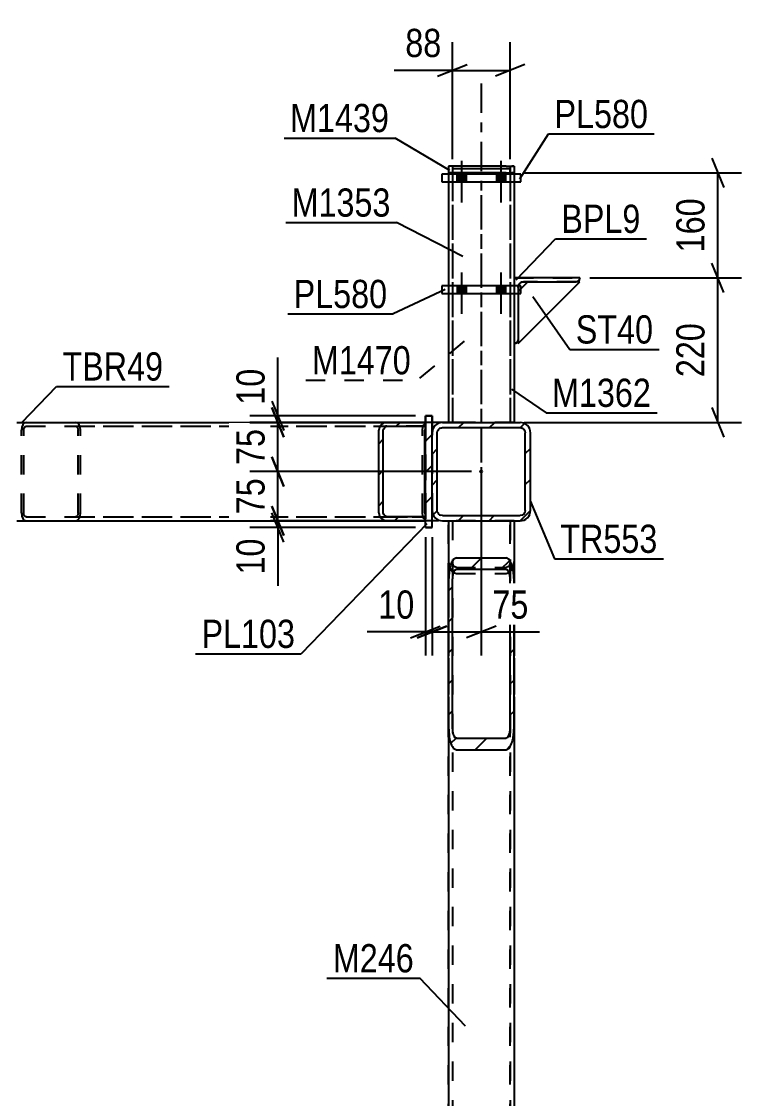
# Model space of a CAD drawing. Header units: millimetres. Extents: x -832 to 357, y -842 to -1.
# Drawn here: x 167 to 240, y -292.1 to -182.8 of the extents above; entities that cross this region are included whole.
import ezdxf

# ---------------------------------------------------------------- set-up
doc = ezdxf.new("R2010")
doc.units = ezdxf.units.MM
doc.linetypes.add('DXK_LINE_DOT2', pattern=[3.9198, 1.9599, -1.9599])
doc.linetypes.add('DXK_LINE_DOT3', pattern=[5.9187, 2.979, -0.9799, 0.9799, -0.9799])
doc.styles.add('Arial Narrow', font='ARIALN.TTF', dxfattribs={"height": 0.2})

# ---------------------------------------------------------------- blocks, each defined once
blk = doc.blocks.new('Part-570388851-13783 - 13758')
at = {"color": 7, "linetype": 'DXK_LINE_DOT2'}
for p, q in [((203.9, -223.44), (207.94, -223.44)), ((207.94, -223.84), (203.9, -223.84)), ((207.94, -223.44), (207.94, -233.44)), ((203.9, -233.04), (207.94, -233.04)), ((207.94, -233.44), (203.9, -233.44))]:
    blk.add_line(p, q, dxfattribs=at)
blk = doc.blocks.new('Part-570388851-13857 - 13758')
at = {"color": 7, "linetype": 'DXK_LINE_DOT2'}
for p, q in [((208.61, -222.78), (207.94, -222.78)), ((207.94, -222.78), (207.94, -234.11)), ((208.61, -234.11), (208.61, -222.78)), ((207.94, -234.11), (208.61, -234.11))]:
    blk.add_line(p, q, dxfattribs=at)
blk = doc.blocks.new('Part-570388851-13836 - 13758')
at = {"color": 7, "linetype": 'DXK_LINE_DOT2'}
for p, q in [((210.28, -233.44), (216.54, -233.44)), ((210.28, -233.44), (210.28, -254.34)), ((210.68, -233.44), (210.68, -431.78)), ((216.54, -233.44), (216.54, -431.78)), ((216.54, -233.44), (216.94, -233.44)), ((216.94, -233.44), (216.94, -254.34)), ((210.28, -237.55), (210.34, -238.02)), ((210.34, -238.02), (210.51, -238.42)), ((210.71, -237.79), (210.68, -237.55)), ((210.79, -237.99), (210.71, -237.79)), ((210.92, -238.12), (210.79, -237.99)), ((211.08, -238.17), (210.92, -238.12)), ((211.08, -238.17), (216.14, -238.17)), ((216.3, -238.12), (216.14, -238.17)), ((216.43, -237.99), (216.3, -238.12)), ((216.51, -237.79), (216.43, -237.99)), ((216.54, -237.55), (216.51, -237.79)), ((216.71, -238.42), (216.88, -238.02)), ((216.88, -238.02), (216.94, -237.55)), ((210.51, -238.42), (210.77, -238.69)), ((210.77, -238.69), (211.08, -238.78)), ((211.08, -238.78), (216.14, -238.78)), ((216.14, -238.78), (216.45, -238.69)), ((216.45, -238.69), (216.71, -238.42))]:
    blk.add_line(p, q, dxfattribs=at)
at = {"color": 2, "linetype": 'Continuous'}
for p, q in [((210.28, -254.34), (210.28, -431.78)), ((216.94, -254.34), (216.94, -431.78))]:
    blk.add_line(p, q, dxfattribs=at)
blk = doc.blocks.new('Part-570388851-13789 - 13758')
at = {"color": 7, "linetype": 'DXK_LINE_DOT2'}
for p, q in [((124.28, -223.44), (166.47, -223.44)), ((124.28, -223.44), (124.28, -233.44)), ((124.28, -223.44), (207.94, -223.44)), ((124.28, -223.84), (207.94, -223.84)), ((124.28, -223.84), (207.94, -223.84)), ((204.15, -223.44), (207.94, -223.44)), ((207.94, -223.44), (207.94, -233.44)), ((124.28, -233.04), (207.94, -233.04)), ((124.28, -233.04), (207.94, -233.04)), ((124.28, -233.44), (207.94, -233.44)), ((124.28, -233.44), (166.47, -233.44)), ((204.15, -233.44), (207.94, -233.44))]:
    blk.add_line(p, q, dxfattribs=at)
at = {"color": 2, "linetype": 'Continuous'}
for p, q in [((166.47, -223.44), (204.15, -223.44)), ((166.47, -233.44), (204.15, -233.44))]:
    blk.add_line(p, q, dxfattribs=at)
blk = doc.blocks.new('Part-570388851-14001 - 13758')
at = {"color": 2, "linetype": 'Continuous'}
for p, q in [((210.28, -197.44), (210.28, -198.24)), ((216.14, -197.44), (210.28, -197.44)), ((216.14, -197.44), (216.94, -197.44)), ((216.94, -197.44), (216.94, -198.11))]:
    blk.add_line(p, q, dxfattribs=at)
at = {"color": 7, "linetype": 'DXK_LINE_DOT2'}
for p, q in [((210.68, -197.44), (210.68, -223.45)), ((216.54, -197.44), (216.54, -223.45)), ((216.88, -197.44), (216.71, -197.44)), ((216.94, -197.44), (216.88, -197.44)), ((210.28, -198.24), (210.28, -223.45)), ((216.94, -198.11), (216.94, -223.45)), ((216.94, -223.45), (210.28, -223.45))]:
    blk.add_line(p, q, dxfattribs=at)
blk = doc.blocks.new('Part-570388851-13826 - 13758')
at = {"color": 7, "linetype": 'DXK_LINE_DOT2'}
for p, q in [((210.28, -431.78), (210.28, -233.44)), ((210.28, -233.44), (216.94, -233.44)), ((210.68, -233.44), (210.68, -431.78)), ((216.54, -431.78), (216.54, -233.44)), ((216.94, -233.44), (216.94, -431.78))]:
    blk.add_line(p, q, dxfattribs=at)
blk = doc.blocks.new('Part-570388851-13827 - 13758')
at = {"linetype": 'Continuous'}
h = blk.add_hatch(dxfattribs=at)
h.set_pattern_fill('', scale=0.7, style=0, pattern_type=0)
h.set_pattern_definition([(45, (216.144, -256.6837), (-1.57154, 1.57154), [])])
h.paths.add_polyline_path([(211.08, -256.68), (216.14, -256.68), (216.45, -256.51), (216.71, -256), (216.88, -255.24), (216.94, -254.34), (216.94, -239.53), (216.88, -238.64), (216.71, -237.88), (216.45, -237.37), (216.14, -237.19), (211.08, -237.19), (210.77, -237.37), (210.51, -237.88), (210.34, -238.64), (210.28, -239.53), (210.28, -254.34), (210.34, -255.24), (210.51, -256), (210.77, -256.51)])
h.paths.add_polyline_path([(210.79, -255.17), (210.71, -254.79), (210.68, -254.34), (210.68, -239.53), (210.71, -239.08), (210.79, -238.7), (210.92, -238.45), (211.08, -238.36), (216.14, -238.36), (216.3, -238.45), (216.43, -238.7), (216.51, -239.08), (216.54, -239.53), (216.54, -254.34), (216.51, -254.79), (216.43, -255.17), (216.3, -255.43), (216.14, -255.51), (211.08, -255.51), (210.92, -255.43)])
at = {"color": 2, "linetype": 'Continuous'}
for p, q in [((210.28, -233.44), (210.28, -239.53)), ((216.94, -233.44), (216.94, -239.53)), ((211.08, -237.19), (210.77, -237.37)), ((211.08, -237.19), (216.14, -237.19)), ((216.45, -237.37), (216.14, -237.19)), ((210.34, -238.64), (210.28, -239.53)), ((210.68, -239.53), (210.71, -239.08)), ((210.92, -238.45), (211.08, -238.36)), ((211.08, -238.36), (216.14, -238.36)), ((216.14, -238.36), (216.3, -238.45)), ((216.51, -239.08), (216.54, -239.53)), ((216.94, -239.53), (216.88, -238.64)), ((210.28, -254.34), (210.28, -239.53)), ((210.68, -254.34), (210.68, -239.53)), ((216.54, -254.34), (216.54, -239.53)), ((216.94, -254.34), (216.94, -239.53)), ((210.28, -254.34), (210.34, -255.24)), ((210.71, -254.79), (210.68, -254.34)), ((216.54, -254.34), (216.51, -254.79)), ((216.88, -255.24), (216.94, -254.34)), ((211.08, -255.51), (210.92, -255.43)), ((211.08, -255.51), (216.14, -255.51)), ((216.3, -255.43), (216.14, -255.51)), ((210.77, -256.51), (211.08, -256.68)), ((211.08, -256.68), (216.14, -256.68)), ((216.14, -256.68), (216.45, -256.51))]:
    blk.add_line(p, q, dxfattribs=at)
at = {"color": 7, "linetype": 'DXK_LINE_DOT2'}
for p, q in [((216.94, -233.44), (210.28, -233.44)), ((210.68, -233.44), (210.68, -254.34)), ((216.54, -233.44), (216.54, -254.34)), ((210.28, -239.53), (210.28, -254.34)), ((216.94, -239.53), (216.94, -254.34))]:
    blk.add_line(p, q, dxfattribs=at)
at = {"color": 2, "linetype": 'Continuous'}
for centre, radius, start, end in [((213.05, -238.86), 2.72, 146.8845, 175.352), ((214.17, -238.86), 2.72, 4.648, 33.1155), ((212.06, -239.19), 1.36, 146.8845, 175.352), ((215.16, -239.19), 1.36, 4.648, 33.1155), ((213.05, -255.02), 2.72, 184.648, 213.1155), ((212.06, -254.68), 1.36, 184.648, 213.1155), ((215.16, -254.68), 1.36, 326.8845, 355.352), ((214.17, -255.02), 2.72, 326.8845, 355.352)]:
    blk.add_arc(centre, radius, start, end, dxfattribs=at)
blk = doc.blocks.new('Part-570388851-13831 - 13758')
at = {"color": 7, "linetype": 'DXK_LINE_DOT2'}
for p, q in [((210.28, -233.44), (216.54, -233.44)), ((210.28, -233.44), (210.28, -259.45)), ((210.68, -233.44), (210.68, -259.45)), ((216.54, -233.44), (216.54, -259.45)), ((216.54, -233.44), (216.94, -233.44)), ((216.94, -233.44), (216.94, -259.45)), ((210.28, -237.55), (210.34, -238.02)), ((210.34, -238.02), (210.51, -238.42)), ((210.71, -237.79), (210.68, -237.55)), ((210.79, -237.99), (210.71, -237.79)), ((210.92, -238.12), (210.79, -237.99)), ((211.08, -238.17), (210.92, -238.12)), ((211.08, -238.17), (216.14, -238.17)), ((216.3, -238.12), (216.14, -238.17)), ((216.43, -237.99), (216.3, -238.12)), ((216.51, -237.79), (216.43, -237.99)), ((216.54, -237.55), (216.51, -237.79)), ((216.71, -238.42), (216.88, -238.02)), ((216.88, -238.02), (216.94, -237.55)), ((210.51, -238.42), (210.77, -238.69)), ((210.77, -238.69), (211.08, -238.78)), ((211.08, -238.78), (216.14, -238.78)), ((216.14, -238.78), (216.45, -238.69)), ((216.45, -238.69), (216.71, -238.42))]:
    blk.add_line(p, q, dxfattribs=at)
blk = doc.blocks.new('Part-570388851-13862 - 13758')
at = {"linetype": 'Continuous'}
h = blk.add_hatch(dxfattribs=at)
h.set_pattern_fill('', scale=0.7, style=0, pattern_type=0)
h.set_pattern_definition([(45, (208.6107, -234.109), (-1.57154, 1.57154), [])])
h.paths.add_polyline_path([(207.94, -234.11), (208.61, -234.11), (208.61, -222.78), (207.94, -222.78)])
at = {"color": 2, "linetype": 'Continuous'}
for p, q in [((207.94, -222.78), (207.94, -222.78)), ((207.94, -222.78), (208.61, -222.78)), ((207.94, -234.11), (207.94, -222.78)), ((208.61, -222.78), (208.61, -222.78)), ((208.61, -234.11), (208.61, -222.78)), ((207.94, -234.11), (207.94, -234.11)), ((207.94, -234.11), (208.61, -234.11)), ((208.61, -234.11), (208.61, -234.11))]:
    blk.add_line(p, q, dxfattribs=at)
at = {"color": 7, "linetype": 'DXK_LINE_DOT2'}
for p, q in [((208.61, -222.78), (207.94, -222.78)), ((207.94, -234.11), (207.94, -222.78)), ((208.61, -222.78), (208.61, -234.11)), ((208.61, -234.11), (207.94, -234.11))]:
    blk.add_line(p, q, dxfattribs=at)
blk = doc.blocks.new('Part-570388851-13874 - 13758')
at = {"linetype": 'Continuous'}
h = blk.add_hatch(dxfattribs=at)
h.set_pattern_fill('', scale=0.7, style=0, pattern_type=0)
h.set_pattern_definition([(45, (207.944, -233.4418), (-1.57154, 1.57154), [])])
h.paths.add_polyline_path([(204.15, -233.44), (207.94, -233.44), (207.94, -233.04), (204.15, -233.04), (203.97, -233.01), (203.81, -232.92), (203.71, -232.79), (203.67, -232.64), (203.67, -224.24), (203.71, -224.09), (203.81, -223.96), (203.97, -223.87), (204.15, -223.84), (207.94, -223.84), (207.94, -223.44), (204.15, -223.44), (203.79, -223.5), (203.48, -223.68), (203.27, -223.94), (203.2, -224.24), (203.2, -232.64), (203.27, -232.95), (203.48, -233.21), (203.79, -233.38)])
at = {"color": 2, "linetype": 'Continuous'}
for p, q in [((203.27, -223.94), (203.2, -224.24)), ((203.67, -224.24), (203.71, -224.09)), ((203.71, -224.09), (203.81, -223.96)), ((204.15, -223.44), (203.79, -223.5)), ((203.81, -223.96), (203.97, -223.87)), ((203.97, -223.87), (204.15, -223.84)), ((204.15, -223.44), (207.94, -223.44)), ((204.15, -223.84), (207.94, -223.84)), ((207.9, -224.09), (207.88, -224.24)), ((207.94, -223.96), (207.9, -224.09)), ((207.94, -223.84), (207.94, -223.44)), ((203.2, -232.64), (203.2, -224.24)), ((203.67, -232.64), (203.67, -224.24)), ((207.88, -232.64), (207.88, -224.24)), ((203.2, -232.64), (203.27, -232.95)), ((203.71, -232.79), (203.67, -232.64)), ((203.81, -232.92), (203.71, -232.79)), ((207.88, -232.64), (207.9, -232.79)), ((207.9, -232.79), (207.94, -232.92)), ((203.79, -233.38), (204.15, -233.44)), ((203.97, -233.01), (203.81, -232.92)), ((204.15, -233.04), (203.97, -233.01)), ((207.94, -233.04), (204.15, -233.04)), ((204.15, -233.44), (207.94, -233.44)), ((207.94, -233.44), (207.94, -233.04))]:
    blk.add_line(p, q, dxfattribs=at)
at = {"color": 7, "linetype": 'DXK_LINE_DOT2'}
for p, q in [((204.15, -223.44), (207.94, -223.44)), ((204.15, -223.84), (207.94, -223.84)), ((207.64, -224.24), (207.68, -223.94)), ((207.68, -223.94), (207.78, -223.68)), ((207.78, -223.68), (207.94, -223.5)), ((207.94, -223.44), (207.94, -233.44)), ((207.64, -232.64), (207.64, -224.24)), ((207.68, -232.95), (207.64, -232.64)), ((204.15, -233.04), (207.94, -233.04)), ((204.15, -233.44), (207.94, -233.44)), ((207.78, -233.21), (207.68, -232.95)), ((207.94, -233.38), (207.78, -233.21))]:
    blk.add_line(p, q, dxfattribs=at)
at = {"color": 2, "linetype": 'Continuous'}
for centre, start, end in [((204.06, -224.35), 107.6982, 152.0499), ((204.06, -232.53), 207.9501, 252.3018)]:
    blk.add_arc(centre, 0.895, start, end, dxfattribs=at)
blk = doc.blocks.new('Part-570388851-13875 - 13758')
at = {"color": 7, "linetype": 'DXK_LINE_DOT2'}
for p, q in [((166.98, -223.94), (166.94, -224.24)), ((167.08, -223.68), (166.98, -223.94)), ((167.24, -223.5), (167.08, -223.68)), ((167.18, -224.24), (167.2, -224.09)), ((167.2, -224.09), (167.25, -223.96)), ((167.42, -223.44), (167.24, -223.5)), ((167.25, -223.96), (167.33, -223.87)), ((167.33, -223.87), (167.42, -223.84)), ((167.42, -223.44), (207.94, -223.44)), ((167.42, -223.44), (172.45, -223.44)), ((167.42, -223.84), (172.45, -223.84)), ((167.42, -223.84), (207.94, -223.84)), ((172.45, -223.44), (207.94, -223.44)), ((172.63, -223.5), (172.45, -223.44)), ((172.45, -223.84), (207.94, -223.84)), ((172.45, -223.84), (172.54, -223.87)), ((172.54, -223.87), (172.62, -223.96)), ((172.62, -223.96), (172.67, -224.09)), ((172.79, -223.68), (172.63, -223.5)), ((172.67, -224.09), (172.69, -224.24)), ((172.89, -223.94), (172.79, -223.68)), ((172.93, -224.24), (172.89, -223.94)), ((207.64, -224.24), (207.68, -223.94)), ((207.68, -223.94), (207.78, -223.68)), ((207.78, -223.68), (207.94, -223.5)), ((207.9, -224.09), (207.88, -224.24)), ((207.94, -223.96), (207.9, -224.09)), ((207.94, -223.44), (207.94, -223.44)), ((207.94, -223.44), (207.94, -233.44)), ((166.94, -232.64), (166.94, -224.24)), ((167.18, -232.64), (167.18, -224.24)), ((172.69, -232.64), (172.69, -224.24)), ((172.93, -232.64), (172.93, -224.24)), ((207.64, -232.64), (207.64, -224.24)), ((207.88, -232.64), (207.88, -224.24)), ((166.94, -232.64), (166.98, -232.95)), ((167.2, -232.79), (167.18, -232.64)), ((167.25, -232.92), (167.2, -232.79)), ((172.67, -232.79), (172.62, -232.92)), ((172.69, -232.64), (172.67, -232.79)), ((172.89, -232.95), (172.93, -232.64)), ((207.68, -232.95), (207.64, -232.64)), ((207.88, -232.64), (207.9, -232.79)), ((207.9, -232.79), (207.94, -232.92)), ((166.98, -232.95), (167.08, -233.21)), ((167.08, -233.21), (167.24, -233.38)), ((167.24, -233.38), (167.42, -233.44)), ((167.33, -233.01), (167.25, -232.92)), ((167.42, -233.04), (167.33, -233.01)), ((167.42, -233.04), (172.45, -233.04)), ((167.42, -233.04), (207.94, -233.04)), ((167.42, -233.44), (172.45, -233.44)), ((167.42, -233.44), (207.94, -233.44)), ((172.54, -233.01), (172.45, -233.04)), ((172.45, -233.04), (207.94, -233.04)), ((172.45, -233.44), (172.63, -233.38)), ((172.45, -233.44), (207.94, -233.44)), ((172.62, -232.92), (172.54, -233.01)), ((172.63, -233.38), (172.79, -233.21)), ((172.79, -233.21), (172.89, -232.95)), ((207.78, -233.21), (207.68, -232.95)), ((207.94, -233.38), (207.78, -233.21))]:
    blk.add_line(p, q, dxfattribs=at)
blk = doc.blocks.new('Part-570388851-14025 - 13758')
at = {"color": 7, "linetype": 'DXK_LINE_DOT3'}
blk.add_line((213.61, -189.04), (213.61, -233.45), dxfattribs=at)
at = {"color": 2, "linetype": 'Continuous'}
for p, q in [((210.28, -199.04), (210.28, -209.57)), ((216.94, -199.04), (216.94, -209.57)), ((210.28, -210.37), (210.28, -223.44))]:
    blk.add_line(p, q, dxfattribs=at)
at = {"color": 7, "linetype": 'DXK_LINE_DOT2'}
for p, q in [((210.28, -199.04), (216.94, -199.04)), ((210.68, -199.04), (210.68, -223.45)), ((216.54, -199.04), (216.54, -223.45)), ((210.28, -209.57), (210.28, -210.37)), ((216.94, -209.57), (216.94, -223.45)), ((210.28, -223.44), (210.28, -223.45)), ((216.94, -223.45), (210.28, -223.45)), ((210.34, -223.45), (210.28, -223.45))]:
    blk.add_line(p, q, dxfattribs=at)
blk = doc.blocks.new('Part-570388851-14020 - 13758')
at = {"color": 2, "linetype": 'Continuous'}
for p, q in [((217.61, -198.24), (209.61, -198.24)), ((209.61, -198.24), (209.61, -199.04)), ((217.61, -199.04), (217.61, -198.24)), ((209.61, -199.04), (217.61, -199.04))]:
    blk.add_line(p, q, dxfattribs=at)
blk = doc.blocks.new('Part-570388851-14050 - 13758')
at = {"color": 2, "linetype": 'Continuous'}
for p, q in [((210.28, -198.11), (210.28, -198.24)), ((216.15, -198.11), (210.28, -198.11)), ((216.15, -198.11), (216.95, -198.11)), ((216.95, -198.11), (216.95, -198.24)), ((216.95, -199.04), (216.95, -208.77))]:
    blk.add_line(p, q, dxfattribs=at)
at = {"color": 7, "linetype": 'DXK_LINE_DOT2'}
for p, q in [((210.28, -198.24), (210.28, -223.45)), ((210.68, -198.11), (210.68, -223.45)), ((216.55, -198.11), (216.55, -223.45)), ((216.89, -198.11), (216.71, -198.11)), ((216.95, -198.11), (216.89, -198.11)), ((216.95, -198.24), (216.95, -199.04)), ((216.95, -208.77), (216.95, -223.45)), ((216.95, -223.45), (210.28, -223.45))]:
    blk.add_line(p, q, dxfattribs=at)
blk = doc.blocks.new('Part-570388851-14055 - 13758')
at = {"color": 2, "linetype": 'Continuous'}
for p, q in [((217.61, -209.57), (209.61, -209.57)), ((209.61, -209.57), (209.61, -210.37)), ((217.61, -210.37), (217.61, -209.57)), ((209.61, -210.37), (217.61, -210.37))]:
    blk.add_line(p, q, dxfattribs=at)
blk = doc.blocks.new('Part-570388851-14060 - 13758')
at = {"color": 7, "linetype": 'DXK_LINE_DOT3'}
blk.add_line((213.61, -200.37), (213.61, -233.45), dxfattribs=at)
at = {"color": 2, "linetype": 'Continuous'}
for p, q in [((210.28, -210.37), (210.28, -223.44)), ((216.95, -210.37), (216.95, -223.44))]:
    blk.add_line(p, q, dxfattribs=at)
at = {"color": 7, "linetype": 'DXK_LINE_DOT2'}
for p, q in [((210.28, -210.37), (216.95, -210.37)), ((210.68, -210.37), (210.68, -223.45)), ((216.55, -210.37), (216.55, -223.45)), ((210.28, -223.44), (210.28, -223.45)), ((216.95, -223.45), (210.28, -223.45)), ((210.34, -223.45), (210.28, -223.45)), ((216.95, -223.44), (216.95, -223.45))]:
    blk.add_line(p, q, dxfattribs=at)
blk = doc.blocks.new('Part-570388851-14094 - 13758')
at = {"linetype": 'Continuous'}
h = blk.add_hatch(dxfattribs=at)
h.set_pattern_fill('', scale=0.7, style=0, pattern_type=0)
h.set_pattern_definition([(45, (217.544, -233.442), (-1.57154, 1.57154), [])])
h.paths.add_polyline_path([(209.68, -233.44), (217.54, -233.44), (217.95, -233.36), (218.3, -233.13), (218.53, -232.78), (218.61, -232.38), (218.61, -224.51), (218.53, -224.1), (218.3, -223.75), (217.95, -223.52), (217.54, -223.44), (209.68, -223.44), (209.27, -223.52), (208.92, -223.75), (208.69, -224.1), (208.61, -224.51), (208.61, -232.38), (208.69, -232.78), (208.92, -233.13), (209.27, -233.36)])
h.paths.add_polyline_path([(209.18, -232.58), (209.14, -232.38), (209.14, -224.51), (209.18, -224.3), (209.3, -224.13), (209.47, -224.02), (209.68, -223.98), (217.54, -223.98), (217.75, -224.02), (217.92, -224.13), (218.04, -224.3), (218.08, -224.51), (218.08, -232.38), (218.04, -232.58), (217.92, -232.75), (217.75, -232.87), (217.54, -232.91), (209.68, -232.91), (209.47, -232.87), (209.3, -232.75)])
blk.add_hatch(color=30, dxfattribs=at).paths.add_polyline_path([(213.61, -228.54, -1), (213.61, -228.34, -1)])
at = {"color": 2, "linetype": 'Continuous'}
for p, q in [((208.69, -224.1), (208.61, -224.51)), ((209.68, -223.44), (209.27, -223.52)), ((209.47, -224.02), (209.68, -223.98)), ((209.68, -223.44), (217.54, -223.44)), ((209.68, -223.98), (217.54, -223.98)), ((217.95, -223.52), (217.54, -223.44)), ((217.54, -223.98), (217.75, -224.02)), ((218.61, -224.51), (218.53, -224.1)), ((208.61, -232.38), (208.61, -224.51)), ((209.14, -224.51), (209.18, -224.3)), ((209.14, -232.38), (209.14, -224.51)), ((218.04, -224.3), (218.08, -224.51)), ((218.08, -232.38), (218.08, -224.51)), ((218.61, -232.38), (218.61, -224.51)), ((208.61, -232.38), (208.69, -232.78)), ((209.18, -232.58), (209.14, -232.38)), ((218.08, -232.38), (218.04, -232.58)), ((218.53, -232.78), (218.61, -232.38)), ((209.27, -233.36), (209.68, -233.44)), ((209.68, -232.91), (209.47, -232.87)), ((209.68, -232.91), (217.54, -232.91)), ((209.68, -233.44), (217.54, -233.44)), ((217.75, -232.87), (217.54, -232.91)), ((217.54, -233.44), (217.95, -233.36))]:
    blk.add_line(p, q, dxfattribs=at)
at = {"color": 30, "linetype": 'DXK_LINE_DOT3'}
blk.add_line((213.61, -228.44), (213.61, -228.44), dxfattribs=at)
at = {"color": 30, "linetype": 'Continuous'}
blk.add_circle((213.61, -228.44), 0.1, dxfattribs=at)
at = {"color": 2, "linetype": 'Continuous'}
for centre, radius, start, end in [((209.68, -224.51), 1.07, 112.5, 157.5), ((209.68, -224.51), 0.533, 112.5, 157.5), ((217.54, -224.51), 0.533, 22.5, 67.5), ((217.54, -224.51), 1.07, 22.5, 67.5), ((209.68, -232.38), 1.07, 202.5, 247.5), ((209.68, -232.38), 0.533, 202.5, 247.5), ((217.54, -232.38), 0.533, 292.5, 337.5), ((217.54, -232.38), 1.07, 292.5, 337.5)]:
    blk.add_arc(centre, radius, start, end, dxfattribs=at)
blk = doc.blocks.new('Part-570388851-14095 - 13758')
at = {"color": 2, "linetype": 'Continuous'}
for p, q in [((217.35, -215.44), (223.61, -209.17)), ((218.35, -209.17), (217.61, -209.9)), ((223.61, -209.17), (223.25, -209.17)), ((217.35, -215.07), (217.35, -215.44))]:
    blk.add_line(p, q, dxfattribs=at)
at = {"color": 7, "linetype": 'DXK_LINE_DOT2'}
for p, q in [((223.25, -209.17), (218.35, -209.17)), ((217.61, -209.9), (217.35, -210.17)), ((217.35, -210.17), (217.35, -215.07))]:
    blk.add_line(p, q, dxfattribs=at)
blk = doc.blocks.new('Bolt-570388851-14156 - 13758')
at = {"linetype": 'Continuous'}
for points in [[(211.14, -199.04), (212.08, -199.04), (212.08, -198.24), (211.14, -198.24)], [(211.14, -199.04), (212.08, -199.04), (212.08, -198.24), (211.14, -198.24)], [(215.14, -199.04), (216.08, -199.04), (216.08, -198.24), (215.14, -198.24)], [(215.14, -199.04), (216.08, -199.04), (216.08, -198.24), (215.14, -198.24)]]:
    blk.add_hatch(color=1, dxfattribs=at).paths.add_polyline_path(points)
at = {"color": 1, "linetype": 'Continuous'}
for p, q in [((211.61, -196.91), (211.61, -201.11)), ((211.61, -196.91), (211.61, -201.11)), ((215.61, -196.91), (215.61, -201.11)), ((215.61, -196.91), (215.61, -201.11)), ((211.14, -198.24), (211.14, -199.04)), ((211.14, -198.24), (211.14, -199.04)), ((212.08, -198.24), (212.08, -199.04)), ((212.08, -198.24), (212.08, -199.04)), ((215.14, -198.24), (215.14, -199.04)), ((215.14, -198.24), (215.14, -199.04)), ((216.08, -198.24), (216.08, -199.04)), ((216.08, -198.24), (216.08, -199.04))]:
    blk.add_line(p, q, dxfattribs=at)
blk = doc.blocks.new('Bolt-570388851-14162 - 13758')
at = {"linetype": 'Continuous'}
for points in [[(211.15, -210.37), (212.08, -210.37), (212.08, -209.57), (211.15, -209.57)], [(211.15, -210.37), (212.08, -210.37), (212.08, -209.57), (211.15, -209.57)], [(215.15, -210.37), (216.08, -210.37), (216.08, -209.57), (215.15, -209.57)], [(215.15, -210.37), (216.08, -210.37), (216.08, -209.57), (215.15, -209.57)]]:
    blk.add_hatch(color=1, dxfattribs=at).paths.add_polyline_path(points)
at = {"color": 1, "linetype": 'Continuous'}
for p, q in [((211.61, -208.24), (211.61, -212.44)), ((211.61, -208.24), (211.61, -212.44)), ((215.61, -208.24), (215.61, -212.44)), ((215.61, -208.24), (215.61, -212.44)), ((211.15, -209.57), (211.15, -210.37)), ((211.15, -209.57), (211.15, -210.37)), ((212.08, -209.57), (212.08, -210.37)), ((212.08, -209.57), (212.08, -210.37)), ((215.15, -209.57), (215.15, -210.37)), ((215.15, -209.57), (215.15, -210.37)), ((216.08, -209.57), (216.08, -210.37)), ((216.08, -209.57), (216.08, -210.37))]:
    blk.add_line(p, q, dxfattribs=at)
blk = doc.blocks.new('Part-570388851-14184 - 13758')
at = {"color": 2, "linetype": 'Continuous'}
for p, q in [((216.54, -197.71), (210.68, -197.71)), ((210.68, -197.71), (210.68, -198.11)), ((216.54, -198.11), (216.54, -197.71))]:
    blk.add_line(p, q, dxfattribs=at)
at = {"color": 7, "linetype": 'DXK_LINE_DOT2'}
blk.add_line((210.68, -198.11), (216.54, -198.11), dxfattribs=at)
blk = doc.blocks.new('Part-570388851-14185 - 13758')
at = {"color": 2, "linetype": 'Continuous'}
for p, q in [((216.95, -208.77), (216.95, -209.57)), ((223.61, -208.77), (216.95, -208.77)), ((223.61, -208.8), (223.61, -208.77)), ((223.61, -208.77), (223.61, -208.77)), ((217.38, -209.57), (217.39, -209.52)), ((217.7, -209.21), (217.91, -209.17)), ((217.91, -209.17), (223.25, -209.17)), ((217.91, -209.17), (217.91, -209.17)), ((223.25, -209.17), (223.39, -209.14)), ((223.25, -209.17), (223.25, -209.17)), ((223.39, -209.14), (223.5, -209.06)), ((223.5, -209.06), (223.58, -208.94)), ((223.58, -208.94), (223.61, -208.8)), ((223.61, -208.8), (223.61, -208.8)), ((217.35, -210.37), (217.35, -215.07)), ((217.12, -215.41), (217.24, -215.33)), ((217.24, -215.33), (217.32, -215.21)), ((217.32, -215.21), (217.35, -215.07)), ((216.95, -215.44), (216.98, -215.44)), ((216.98, -215.44), (217.12, -215.41)), ((216.98, -215.44), (216.98, -215.44))]:
    blk.add_line(p, q, dxfattribs=at)
at = {"color": 7, "linetype": 'DXK_LINE_DOT2'}
for p, q in [((216.95, -208.77), (223.61, -208.77)), ((223.61, -208.77), (223.61, -208.8)), ((216.95, -209.57), (216.95, -215.44)), ((217.39, -209.52), (217.35, -209.74)), ((217.35, -209.74), (217.38, -209.57)), ((217.35, -209.74), (217.35, -210.37)), ((217.91, -209.17), (217.7, -209.21)), ((223.25, -209.17), (217.91, -209.17)), ((223.39, -209.14), (223.25, -209.17)), ((223.5, -209.06), (223.39, -209.14)), ((223.58, -208.94), (223.5, -209.06)), ((223.58, -208.94), (223.58, -208.94)), ((217.24, -215.33), (217.12, -215.41)), ((217.32, -215.21), (217.24, -215.33)), ((217.32, -215.21), (217.32, -215.21)), ((217.35, -215.07), (217.35, -215.07)), ((216.98, -215.44), (216.95, -215.44)), ((217.12, -215.41), (216.98, -215.44))]:
    blk.add_line(p, q, dxfattribs=at)
at = {"color": 7, "linetype": 'DXK_LINE_DOT3'}
blk.add_line((220.28, -212.1), (220.28, -212.1), dxfattribs=at)
at = {"color": 2, "linetype": 'Continuous'}
blk.add_arc((217.91, -209.74), 0.567, 112.5, 157.5, dxfattribs=at)
at = {"color": 7, "linetype": 'DXK_LINE_DOT2'}
blk.add_arc((217.91, -209.74), 0.567, 112.5, 157.5, dxfattribs=at)
blk = doc.blocks.new('StraightDimension-570388851-14357 - 13758')
at = {"color": 7, "linetype": 'Continuous'}
for p, q in [((192.37, -221.95), (193.57, -224.95)), ((212.61, -223.45), (190.12, -223.45)), ((192.97, -228.44), (192.97, -223.45)), ((193.57, -229.94), (192.37, -226.94)), ((212.61, -228.44), (190.12, -228.44))]:
    blk.add_line(p, q, dxfattribs=at)
at = {"color": 0}
blk.add_wipeout([(192.22, -223.52), (188.02, -223.52), (188.02, -228.37), (192.22, -228.37)], dxfattribs=at)
at = {"color": 3, "style": 'Arial Narrow'}
blk.add_text('75', height=2.863, rotation=90.0002, dxfattribs=at).set_placement((191.62, -227.77))
blk = doc.blocks.new('StraightDimension-570388851-20996 - 13758')
at = {"color": 7, "linetype": 'Continuous'}
for p, q in [((210.68, -196.71), (210.68, -184.86)), ((216.54, -196.71), (216.54, -184.86)), ((210.68, -187.71), (204.77, -187.71)), ((210.68, -187.71), (204.77, -187.71)), ((209.18, -188.31), (212.18, -187.11)), ((210.68, -187.71), (216.54, -187.71)), ((218.04, -187.11), (215.04, -188.31))]:
    blk.add_line(p, q, dxfattribs=at)
at = {"color": 0}
blk.add_wipeout([(210.15, -186.96), (210.15, -182.76), (205.3, -182.76), (205.3, -186.96)], dxfattribs=at)
at = {"color": 3, "style": 'Arial Narrow'}
blk.add_text('88', height=2.863, dxfattribs=at).set_placement((205.9, -186.36))
blk = doc.blocks.new('StraightDimension-570388851-14323 - 13758')
at = {"color": 7, "linetype": 'Continuous'}
for p, q in [((192.37, -231.94), (193.57, -234.94)), ((193.57, -235.61), (192.37, -232.61)), ((209.28, -233.44), (190.12, -233.44)), ((192.97, -234.11), (192.97, -233.44)), ((206.94, -234.11), (190.12, -234.11)), ((192.97, -234.11), (192.97, -240.02)), ((192.97, -234.11), (192.97, -240.02))]:
    blk.add_line(p, q, dxfattribs=at)
at = {"color": 0}
blk.add_wipeout([(192.22, -234.63), (188.02, -234.63), (188.02, -239.49), (192.22, -239.49)], dxfattribs=at)
at = {"color": 3, "style": 'Arial Narrow'}
blk.add_text('10', height=2.863, rotation=90.0002, dxfattribs=at).set_placement((191.62, -238.89))
blk = doc.blocks.new('StraightDimension-570388851-14338 - 13758')
at = {"color": 7, "linetype": 'Continuous'}
for p, q in [((192.37, -226.94), (193.57, -229.94)), ((212.61, -228.44), (190.12, -228.44)), ((192.97, -233.44), (192.97, -228.44)), ((193.57, -234.94), (192.37, -231.94)), ((209.28, -233.44), (190.12, -233.44))]:
    blk.add_line(p, q, dxfattribs=at)
at = {"color": 0}
blk.add_wipeout([(192.22, -228.51), (188.02, -228.51), (188.02, -233.37), (192.22, -233.37)], dxfattribs=at)
at = {"color": 3, "style": 'Arial Narrow'}
blk.add_text('75', height=2.863, rotation=90.0002, dxfattribs=at).set_placement((191.62, -232.77))
blk = doc.blocks.new('StraightDimension-570388851-14384 - 13758')
at = {"color": 7, "linetype": 'Continuous'}
for p, q in [((192.97, -222.78), (192.97, -216.87)), ((192.97, -222.78), (192.97, -216.87)), ((192.37, -221.28), (193.57, -224.28)), ((206.94, -222.78), (190.12, -222.78)), ((193.57, -224.95), (192.37, -221.95)), ((192.97, -223.45), (192.97, -222.78)), ((212.61, -223.45), (190.12, -223.45))]:
    blk.add_line(p, q, dxfattribs=at)
at = {"color": 0}
blk.add_wipeout([(192.22, -217.39), (188.02, -217.39), (188.02, -222.25), (192.22, -222.25)], dxfattribs=at)
at = {"color": 3, "style": 'Arial Narrow'}
blk.add_text('10', height=2.863, rotation=90.0002, dxfattribs=at).set_placement((191.62, -221.65))
blk = doc.blocks.new('StraightDimension-570388851-14408 - 13758')
at = {"color": 7, "linetype": 'Continuous'}
for p, q in [((207.94, -235.11), (207.94, -247.12)), ((208.61, -235.11), (208.61, -247.12)), ((207.94, -244.72), (202.04, -244.72)), ((207.94, -244.72), (202.04, -244.72)), ((206.44, -245.32), (209.44, -244.12)), ((210.11, -244.12), (207.11, -245.32)), ((207.94, -244.72), (208.61, -244.72))]:
    blk.add_line(p, q, dxfattribs=at)
at = {"color": 0}
blk.add_wipeout([(207.42, -243.97), (207.42, -239.77), (202.56, -239.77), (202.56, -243.97)], dxfattribs=at)
at = {"color": 3, "style": 'Arial Narrow'}
blk.add_text('10', height=2.863, dxfattribs=at).set_placement((203.16, -243.37))
blk = doc.blocks.new('StraightDimension-570388851-14427 - 13758')
at = {"color": 7, "linetype": 'Continuous'}
for p, q in [((213.61, -229.44), (213.61, -247.12)), ((208.61, -235.11), (208.61, -247.12)), ((207.11, -245.32), (210.11, -244.12)), ((208.61, -244.72), (213.61, -244.72)), ((215.11, -244.12), (212.11, -245.32)), ((213.61, -244.72), (219.52, -244.72)), ((213.61, -244.72), (219.52, -244.72))]:
    blk.add_line(p, q, dxfattribs=at)
at = {"color": 0}
blk.add_wipeout([(218.99, -243.97), (218.99, -239.77), (214.14, -239.77), (214.14, -243.97)], dxfattribs=at)
at = {"color": 3, "style": 'Arial Narrow'}
blk.add_text('75', height=2.863, dxfattribs=at).set_placement((214.74, -243.37))
blk = doc.blocks.new('StraightDimension-570388851-20989 - 13758')
at = {"color": 7, "linetype": 'Continuous'}
for p, q in [((238.21, -210.27), (237.01, -207.27)), ((224.61, -208.77), (240.01, -208.77)), ((237.61, -223.45), (237.61, -208.77)), ((237.01, -221.95), (238.21, -224.95)), ((217.95, -223.45), (240.01, -223.45))]:
    blk.add_line(p, q, dxfattribs=at)
at = {"color": 0}
blk.add_wipeout([(236.86, -212.77), (232.66, -212.77), (232.66, -219.45), (236.86, -219.45)], dxfattribs=at)
at = {"color": 3, "style": 'Arial Narrow'}
blk.add_text('220', height=2.863, rotation=90.0002, dxfattribs=at).set_placement((236.26, -218.85))
blk = doc.blocks.new('StraightDimension-570388851-20988 - 13758')
at = {"color": 7, "linetype": 'Continuous'}
for p, q in [((237.01, -196.61), (238.21, -199.61)), ((217.95, -198.11), (240.01, -198.11)), ((237.61, -208.77), (237.61, -198.11)), ((238.21, -210.27), (237.01, -207.27)), ((224.61, -208.77), (240.01, -208.77))]:
    blk.add_line(p, q, dxfattribs=at)
at = {"color": 0}
blk.add_wipeout([(236.86, -200.1), (232.66, -200.1), (232.66, -206.78), (236.86, -206.78)], dxfattribs=at)
at = {"color": 3, "style": 'Arial Narrow'}
blk.add_text('160', height=2.863, rotation=90.0002, dxfattribs=at).set_placement((236.26, -206.18))
blk = doc.blocks.new('Mark-570388851-13832 - 13758')
at = {"color": 30, "linetype": 'Continuous'}
for p in [(197.95, -279.87), (212.02, -284.73)]:
    blk.add_line(p, (207.38, -279.87), dxfattribs=at)
at = {"color": 0}
blk.add_wipeout([(206.78, -279.27), (206.78, -276.27), (198.55, -276.27), (198.55, -279.27)], dxfattribs=at)
blk.add_wipeout([(206.78, -279.27), (206.78, -276.27), (198.55, -276.27), (198.55, -279.27)], dxfattribs=at)
at = {"color": 3, "style": 'Arial Narrow'}
blk.add_text('M246', height=2.863, dxfattribs=at).set_placement((198.55, -279.27))
blk = doc.blocks.new('Mark-570388851-13785 - 13758')
at = {"color": 30, "linetype": 'Continuous'}
for p, q in [((166.97, -223.44), (170.51, -219.8)), ((170.51, -219.8), (181.93, -219.8))]:
    blk.add_line(p, q, dxfattribs=at)
at = {"color": 0}
blk.add_wipeout([(181.33, -219.2), (181.33, -216.2), (171.11, -216.2), (171.11, -219.2)], dxfattribs=at)
blk.add_wipeout([(181.33, -219.2), (181.33, -216.2), (171.11, -216.2), (171.11, -219.2)], dxfattribs=at)
at = {"color": 3, "style": 'Arial Narrow'}
blk.add_text('TBR49', height=2.863, dxfattribs=at).set_placement((171.11, -219.2))
blk = doc.blocks.new('Mark-570388851-13858 - 13758')
at = {"color": 30, "linetype": 'Continuous'}
for p in [(208.1, -233.75), (184.62, -246.94)]:
    blk.add_line(p, (195.32, -246.94), dxfattribs=at)
at = {"color": 0}
blk.add_wipeout([(194.72, -246.34), (194.72, -243.34), (185.22, -243.34), (185.22, -246.34)], dxfattribs=at)
blk.add_wipeout([(194.72, -246.34), (194.72, -243.34), (185.22, -243.34), (185.22, -246.34)], dxfattribs=at)
at = {"color": 3, "style": 'Arial Narrow'}
blk.add_text('PL103', height=2.863, dxfattribs=at).set_placement((185.22, -246.34))
blk = doc.blocks.new('Mark-570388851-14016 - 13758')
at = {"color": 30, "linetype": 'Continuous'}
for p, q in [((217.51, -198.71), (220.44, -194.17)), ((220.44, -194.17), (231.15, -194.17))]:
    blk.add_line(p, q, dxfattribs=at)
at = {"color": 0}
blk.add_wipeout([(230.55, -193.57), (230.55, -190.57), (221.04, -190.57), (221.04, -193.57)], dxfattribs=at)
blk.add_wipeout([(230.55, -193.57), (230.55, -190.57), (221.04, -190.57), (221.04, -193.57)], dxfattribs=at)
at = {"color": 3, "style": 'Arial Narrow'}
blk.add_text('PL580', height=2.863, dxfattribs=at).set_placement((221.04, -193.57))
blk = doc.blocks.new('Mark-570388851-14021 - 13758')
at = {"color": 30, "linetype": 'Continuous'}
for p in [(193.76, -203.16), (211.74, -206.62)]:
    blk.add_line(p, (205.01, -203.16), dxfattribs=at)
at = {"color": 0}
blk.add_wipeout([(204.41, -202.56), (204.41, -199.56), (194.36, -199.56), (194.36, -202.56)], dxfattribs=at)
blk.add_wipeout([(204.41, -202.56), (204.41, -199.56), (194.36, -199.56), (194.36, -202.56)], dxfattribs=at)
at = {"color": 3, "style": 'Arial Narrow'}
blk.add_text('M1353', height=2.863, dxfattribs=at).set_placement((194.36, -202.56))
blk = doc.blocks.new('Mark-570388851-13997 - 13758')
at = {"color": 30, "linetype": 'Continuous'}
for p in [(193.61, -194.58), (210.41, -197.86)]:
    blk.add_line(p, (204.86, -194.58), dxfattribs=at)
at = {"color": 0}
blk.add_wipeout([(204.26, -193.98), (204.26, -190.98), (194.21, -190.98), (194.21, -193.98)], dxfattribs=at)
blk.add_wipeout([(204.26, -193.98), (204.26, -190.98), (194.21, -190.98), (194.21, -193.98)], dxfattribs=at)
at = {"color": 3, "style": 'Arial Narrow'}
blk.add_text('M1439', height=2.863, dxfattribs=at).set_placement((194.21, -193.98))
blk = doc.blocks.new('Mark-570388851-14046 - 13758')
at = {"color": 30, "linetype": 'DXK_LINE_DOT2'}
for p in [(211.89, -215.21), (195.82, -219.17)]:
    blk.add_line(p, (207.07, -219.17), dxfattribs=at)
at = {"color": 0}
blk.add_wipeout([(206.47, -218.57), (206.47, -215.57), (196.42, -215.57), (196.42, -218.57)], dxfattribs=at)
blk.add_wipeout([(206.47, -218.57), (206.47, -215.57), (196.42, -215.57), (196.42, -218.57)], dxfattribs=at)
at = {"color": 3, "style": 'Arial Narrow'}
blk.add_text('M1470', height=2.863, dxfattribs=at).set_placement((196.42, -218.57))
blk = doc.blocks.new('Mark-570388851-14051 - 13758')
at = {"color": 30, "linetype": 'Continuous'}
for p in [(209.96, -209.96), (193.97, -212.44)]:
    blk.add_line(p, (204.68, -212.44), dxfattribs=at)
at = {"color": 0}
blk.add_wipeout([(204.08, -211.84), (204.08, -208.84), (194.57, -208.84), (194.57, -211.84)], dxfattribs=at)
blk.add_wipeout([(204.08, -211.84), (204.08, -208.84), (194.57, -208.84), (194.57, -211.84)], dxfattribs=at)
at = {"color": 3, "style": 'Arial Narrow'}
blk.add_text('PL580', height=2.863, dxfattribs=at).set_placement((194.57, -211.84))
blk = doc.blocks.new('Mark-570388851-14056 - 13758')
at = {"color": 30, "linetype": 'Continuous'}
for p, q in [((216.66, -220.08), (220.19, -222.47)), ((220.19, -222.47), (231.45, -222.47))]:
    blk.add_line(p, q, dxfattribs=at)
at = {"color": 0}
blk.add_wipeout([(230.85, -221.87), (230.85, -218.87), (220.79, -218.87), (220.79, -221.87)], dxfattribs=at)
blk.add_wipeout([(230.85, -221.87), (230.85, -218.87), (220.79, -218.87), (220.79, -221.87)], dxfattribs=at)
at = {"color": 3, "style": 'Arial Narrow'}
blk.add_text('M1362', height=2.863, dxfattribs=at).set_placement((220.79, -221.87))
blk = doc.blocks.new('Mark-570388851-14090 - 13758')
at = {"color": 30, "linetype": 'Continuous'}
for p, q in [((218.58, -231.42), (221.03, -237.29)), ((221.03, -237.29), (232.1, -237.29))]:
    blk.add_line(p, q, dxfattribs=at)
at = {"color": 0}
blk.add_wipeout([(231.5, -236.69), (231.5, -233.69), (221.63, -233.69), (221.63, -236.69)], dxfattribs=at)
blk.add_wipeout([(231.5, -236.69), (231.5, -233.69), (221.63, -233.69), (221.63, -236.69)], dxfattribs=at)
at = {"color": 3, "style": 'Arial Narrow'}
blk.add_text('TR553', height=2.863, dxfattribs=at).set_placement((221.63, -236.69))
blk = doc.blocks.new('Mark-570388851-25790 - 13758')
at = {"color": 30, "linetype": 'Continuous'}
for p, q in [((218.85, -210.68), (222.6, -216.04)), ((222.6, -216.04), (231.66, -216.04))]:
    blk.add_line(p, q, dxfattribs=at)
at = {"color": 0}
blk.add_wipeout([(231.06, -215.44), (231.06, -212.44), (223.2, -212.44), (223.2, -215.44)], dxfattribs=at)
blk.add_wipeout([(231.06, -215.44), (231.06, -212.44), (223.2, -212.44), (223.2, -215.44)], dxfattribs=at)
at = {"color": 3, "style": 'Arial Narrow'}
blk.add_text('ST40', height=2.863, dxfattribs=at).set_placement((223.2, -215.44))
blk = doc.blocks.new('Mark-570388851-25793 - 13758')
at = {"color": 30, "linetype": 'Continuous'}
for p, q in [((217.16, -208.99), (221.13, -204.81)), ((221.13, -204.81), (230.37, -204.81))]:
    blk.add_line(p, q, dxfattribs=at)
at = {"color": 0}
blk.add_wipeout([(229.77, -204.21), (229.77, -201.21), (221.73, -201.21), (221.73, -204.21)], dxfattribs=at)
blk.add_wipeout([(229.77, -204.21), (229.77, -201.21), (221.73, -201.21), (221.73, -204.21)], dxfattribs=at)
at = {"color": 3, "style": 'Arial Narrow'}
blk.add_text('BPL9', height=2.863, dxfattribs=at).set_placement((221.73, -204.21))

msp = doc.modelspace()

# ---------------------------------------------------------------- block references
for name in ['Part-570388851-14025 - 13758', 'Part-570388851-14001 - 13758', 'Part-570388851-14184 - 13758', 'Bolt-570388851-14156 - 13758', 'Part-570388851-14020 - 13758', 'Part-570388851-14050 - 13758', 'Part-570388851-14060 - 13758', 'Bolt-570388851-14162 - 13758', 'Part-570388851-14185 - 13758', 'Part-570388851-14055 - 13758', 'Part-570388851-14095 - 13758', 'Part-570388851-13857 - 13758', 'Part-570388851-13862 - 13758', 'Part-570388851-13789 - 13758', 'Part-570388851-13875 - 13758', 'Part-570388851-13874 - 13758', 'Part-570388851-13783 - 13758', 'Part-570388851-14094 - 13758', 'Part-570388851-13836 - 13758', 'Part-570388851-13826 - 13758', 'Part-570388851-13827 - 13758', 'Part-570388851-13831 - 13758']:
    msp.add_blockref(name, (0, 0))

# ---------------------------------------------------------------- next in the draw order: block references
for name in ['StraightDimension-570388851-20996 - 13758', 'Mark-570388851-14021 - 13758', 'StraightDimension-570388851-20989 - 13758', 'Mark-570388851-14051 - 13758', 'Mark-570388851-13785 - 13758', 'StraightDimension-570388851-14357 - 13758', 'StraightDimension-570388851-14323 - 13758', 'Mark-570388851-13832 - 13758']:
    msp.add_blockref(name, (0, 0))

# ---------------------------------------------------------------- next in the draw order: block references
for name in ['Mark-570388851-13997 - 13758', 'StraightDimension-570388851-20988 - 13758', 'StraightDimension-570388851-14384 - 13758', 'Mark-570388851-14056 - 13758', 'StraightDimension-570388851-14338 - 13758']:
    msp.add_blockref(name, (0, 0))

# ---------------------------------------------------------------- next in the draw order: block references
for name in ['Mark-570388851-14016 - 13758', 'Mark-570388851-25793 - 13758', 'Mark-570388851-25790 - 13758', 'Mark-570388851-14046 - 13758', 'StraightDimension-570388851-14408 - 13758']:
    msp.add_blockref(name, (0, 0))

# ---------------------------------------------------------------- next in the draw order: block references
msp.add_blockref('StraightDimension-570388851-14427 - 13758', (0, 0))

# ---------------------------------------------------------------- next in the draw order: block references
for name in ['Mark-570388851-14090 - 13758', 'Mark-570388851-13858 - 13758']:
    msp.add_blockref(name, (0, 0))

doc.saveas('drawing.dxf')
